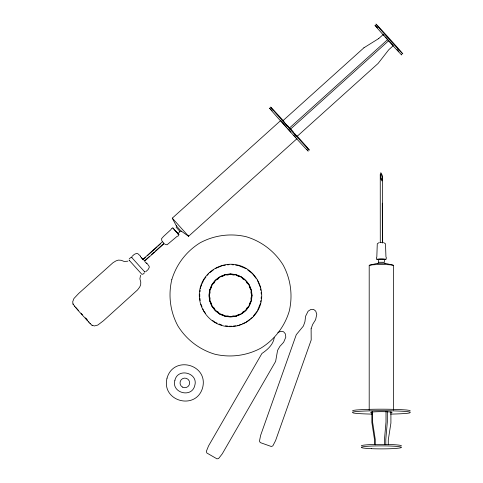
<?xml version="1.0" encoding="UTF-8"?>
<svg xmlns="http://www.w3.org/2000/svg" width="483" height="483" viewBox="0 0 483 483"><rect width="100%" height="100%" fill="white"/><g stroke="black" fill="none" stroke-linecap="round" stroke-linejoin="round"><path stroke-width="0.72" d="M380.284 242.569L380.26 174.677L380.827 172.679L381.95 174.749L382.518 178.885L382.663 242.52L382.288 242.593M378.449 262.323L378.37 259.371M382.24 178.36C381.787 182.333 379.994 175.866 380.568 174.562C381.848 172.177 382.512 178.77 382.246 179.869M382.518 178.885L381.956 180.944L380.815 178.813L380.26 174.677M224.329 315.864L219.813 313.992L215.376 310.593L211.977 306.162L211.469 303.348L209.839 301L210.081 298.15L209.109 295.463L210.081 292.77L209.839 289.921L211.469 287.578L211.977 284.765L214.162 282.917L215.376 280.327L217.966 279.114L219.813 276.928L222.627 276.421L224.969 274.791L227.819 275.032L230.512 274.06L234.666 274.61M199.739 294.002L199.739 296.918M200.022 291.817L200.216 290.361M200.409 288.906L200.602 287.445M209.199 294.769L209.839 289.921M251.365 299.617L251.909 295.463L251.365 291.309M260.615 302.02L260.808 300.565M261.092 298.373L261.285 296.918M274.272 337.623C273.13 344.777 267.588 349.638 261.913 353.49L208.547 445.918L206.313 451.436L206.851 453L216.982 458.85L218.6 458.536L222.265 453.833L275.63 361.411L277.592 350.35L279.88 346.389L283.66 342.254L285.809 337.134L285.344 333.838L283.593 331.773L280.931 331.29L277.846 332.533M385.947 259.341L386.424 257.898L385.947 256.902L385.494 243.8L383.49 242.478M200.88 286.769L201.725 284.728M202.286 283.376L203.693 279.977L205.927 277.061M210.105 289.281L211.977 284.765M249.313 305.516L250.912 301.646M257.608 310.267L260.422 303.475M231.2 316.77L236.048 316.13L238.397 314.499L241.21 313.992L243.058 311.813L245.642 310.593L246.861 308.009L249.041 306.162L249.548 303.348L251.178 301L250.943 298.15L251.909 295.463L250.943 292.77L251.178 289.921L249.548 287.578L249.041 284.765L246.493 281.438M140.595 275.31L139.889 278.848L140.776 282L140.668 284.843L139.659 287.101L137.564 289.897L103.434 320.772L97.801 325.065L94.366 325.947L91.969 325.228M177.448 232.969L178.927 234.708L178.173 236.03L177.11 236.344L167.052 244.796L164.8 244.217M207.273 275.316L208.614 273.565M212.405 284.209L214.953 280.883M245.642 310.593L248.618 306.717M253.303 316.19L256.884 311.529M142.491 259.745L162.523 241.681M143.705 259.021L145.365 257.517M147.581 255.513L157.005 246.994M158.11 245.992L160.326 243.987M129.227 258.924L130.754 257.548L131.98 257.711M131.829 256.582L134.322 254.342L136.526 253.406L137.764 253.635L140.589 256.189M282.887 120.75L363.965 47.751M378.72 38.562L383.267 34.468L384.124 35.452M289.335 128.134L387.692 39.576L390.252 42.256L393.307 45.656L388.779 49.731L378.08 63.466L297.021 136.447M289.794 129.77L388.706 40.705M144.502 272.817L142.974 274.193L141.785 274.241L129.058 260.102L129.299 260.319M145.582 271.851L148.07 269.611L149.229 267.51L149.132 266.26L146.886 263.181M296.997 138.657L188.587 236.272L180.672 230.699L176.259 225.736L172.28 218.159L280.689 120.545L286.594 127.379M144.405 260.917L149.41 256.431M151.638 254.432L154.421 251.939M155.532 250.943L163.876 243.462M144.677 261.049L164.196 243.547L162.517 241.687M177.376 234.014L180.093 231.611L179.839 231.297M209.779 272.672L213.281 269.985M215.931 279.905L219.258 277.357M242.315 313.147L245.086 311.016M249.494 319.595L245.992 322.282L242.599 323.688M250.659 318.702L252.41 317.361M379.209 242.52L377.277 243.8L376.825 256.902L376.348 257.898L376.825 259.341M363.947 47.769L378.738 38.543M380.109 242.52L382.663 242.52M378.346 262.269L384.426 262.269L384.402 259.371M393.156 265.215L384.752 263.199L377.495 263.344L378.02 263.489M352.445 410.942L353.435 410.381L356.297 409.995A34.842 2.614 0 0 1 406.469 409.995L409.336 410.381L410.321 410.942M173.753 228.888L172.823 227.928L171.429 228.544L171.006 229.564L163.52 236.441L161.545 238.687L161.89 240.981M215.708 268.361L222.494 265.553M220.453 276.662L224.969 274.791M240.564 314.264L236.048 316.13L233.198 315.894L230.512 316.86L227.819 315.894L224.969 316.13L222.627 314.499L219.813 313.992L217.966 311.813L215.376 310.593L214.162 308.009L211.977 306.162L210.105 301.646M239.206 325.089L241.24 324.25M127.868 261.176L124.276 261.508L121.239 260.295L118.395 260.108L116.047 260.874L113.046 262.661L78.771 293.38L73.917 298.536L72.679 301.857L73.144 304.314M369.616 265.215L377.628 263.271M384.752 263.489L385.144 263.271M223.224 265.457L225.41 265.167M227.596 264.877L229.051 264.69M226.358 274.61L230.512 274.06L233.198 275.032L236.048 274.791L238.397 276.421L241.21 276.928L244.537 279.482M231.967 326.236L229.051 326.236M233.422 326.043L235.613 325.759M237.068 325.566L238.524 325.373M382.168 259.558C389.292 259.045 373.48 259.045 380.604 259.558M231.967 264.69L233.422 264.877M235.613 265.167L237.799 265.457M224.969 316.13L229.817 316.77M225.41 325.759L227.596 326.043M238.524 265.553L245.992 268.645M236.694 275.056L240.564 276.662M217.066 323.121L215.026 322.282L212.695 320.489M219.101 323.966L221.818 325.089M247.743 269.985L252.41 273.565L255.984 278.232M249.041 284.765L246.861 282.917L245.642 280.327L243.058 279.114L241.21 276.928M172.594 218.437L172.28 218.159L188.587 236.272L188.346 235.927M176.259 225.736L176.633 226.104M176.102 227.161L180.093 231.611M173.94 229.147L174.84 230.228M178.927 234.708L175.033 230.488M144.411 271.639L144.665 271.857L131.726 257.493M72.855 303.91L78.282 310.641L90.309 323.755M90.001 323.489L92.35 325.554M140.354 256.479L140.686 256.823M75.825 307.611L78.596 310.551M272.207 110.824L269.478 108.095L271.911 111.09A34.842 0.549 48 0 0 305.479 148.378L308.208 151.107L306.705 149.205M284.632 122.489L282.839 120.659L297.111 136.508L295.107 134.105M295.831 137.504L293.652 135.168M141.211 257.385L142.666 258.973M145.009 261.78L146.663 263.519L146.258 263.018M287.385 125.471L288.248 126.425M290.814 132.07L287.862 128.792M175.842 231.351L177.895 233.555L177.641 233.241M142.606 258.387L143.373 259.238M144.459 260.705L142.793 258.858M81.162 313.37L82.49 314.831M385.434 36.913L387.74 39.528M290.561 128.985L293.223 131.968M175.927 231.272L176.718 232.148M175.909 231.285L176.434 231.864M175.323 230.771L172.823 227.928M142.557 259.069L141.133 257.457M85.877 318.623L87.266 320.205M181.137 231.109L181.463 231.52M140.324 256.509L140.631 256.878M88.323 321.43L88.975 322.209M85.467 317.82L87.218 320.012M205.48 313.28L203.693 310.943L202.848 308.909M74.43 306.125L74.666 306.457M257.33 279.977L260.422 287.445M249.313 285.405L250.912 289.281M200.88 304.157L202.003 306.874M260.615 288.906L260.808 290.361M261.092 292.547L261.285 294.002M209.199 296.151L209.839 301M199.926 298.373L200.216 300.565M382.295 203.18L382.385 243.046M393.573 410.188L393.573 265.457A12.184 0.912 0 0 0 379.795 264.551A12.184 0.912 0 0 0 369.616 265.692M390.91 411.715L390.91 423.03L388.272 440.013L388.272 444.734M387.324 411.468L387.324 422.027L385.802 439.319L385.802 444.722M386.008 411.407L386.008 421.967L384.486 439.264L384.486 444.662M375.261 444.849L375.261 439.452L372.622 422.239L372.622 411.679M374.494 444.275L374.494 439.548L371.856 422.335L371.856 411.776M369.199 265.457L369.199 410.188M378.159 259.582A4.564 0.344 0 0 1 378.159 259.099A4.564 0.344 0 0 1 384.613 259.099A4.564 0.344 0 0 1 384.613 259.582M283.056 120.394A34.842 0.549 48 0 0 273.336 109.81L270.613 107.075L273.04 110.076A34.842 0.549 48 0 0 306.614 147.357L309.337 150.086L306.91 147.092A34.842 0.549 48 0 0 296.9 135.765M361.344 445.857A20.038 1.503 0 0 1 381.383 444.354A20.038 1.503 0 0 1 401.427 445.857M372.151 412.862A10.662 0.797 0 0 1 381.383 411.661A10.662 0.797 0 0 1 390.62 412.862M390.608 414.112A34.842 2.614 0 0 0 406.469 413.406L409.336 413.019L410.321 412.458L409.336 411.896L406.469 411.516A34.842 2.614 0 0 0 356.297 411.516L353.435 411.896L352.445 412.458L353.435 413.019L356.297 413.406A34.842 2.614 0 0 0 372.164 414.112M401.301 54.392A20.038 0.314 48 0 1 385.615 37.553A20.038 0.314 48 0 1 377.573 27.887M397.086 49.477A20.038 0.314 48 0 1 398.855 51.5M311.118 328.766L311.197 339.996L275.576 440.605L272.829 445.887L271.289 446.497L260.265 442.591L259.449 441.154L260.639 435.316L296.266 334.713L303.402 326.037L304.924 321.726L305.618 316.166L308.112 311.209L310.919 309.416L313.63 309.41L315.731 311.118L316.782 314.276L315.604 319.704L312.64 324.461L311.118 328.766M171.785 279.723C168.078 295.342 170.239 311.74 177.859 325.862C186.281 339.519 199.401 349.589 214.772 354.19C230.391 357.891 246.789 355.736 260.911 348.116C274.567 339.694 284.638 326.568 289.239 311.197C292.94 295.584 290.784 279.186 283.165 265.064C274.742 251.401 261.617 241.337 246.245 236.736C230.632 233.029 214.235 235.191 200.113 242.81C186.45 251.232 176.386 264.352 171.785 279.723M167.033 378.141C161.074 401.464 196.128 410.858 202.637 387.68C208.59 364.357 173.536 354.963 167.033 378.141M174.912 380.248C171.012 392.866 191.823 398.445 194.758 385.567C198.652 372.948 177.841 367.376 174.912 380.248M200.312 287.373C195.881 303.505 206.229 321.43 222.421 325.663C238.554 330.094 256.479 319.74 260.711 303.553C265.143 287.421 254.789 269.496 238.602 265.264C222.464 260.832 204.544 271.18 200.312 287.373M182.429 387.076A4.812 4.812 0 0 0 189.644 382.91A4.812 4.812 0 0 0 182.429 378.744A4.812 4.812 0 0 0 182.429 387.076M371.367 448.677A20.038 1.503 0 0 0 401.427 447.373A20.038 1.503 0 0 0 371.367 446.075A20.038 1.503 0 0 0 371.367 448.677M382.512 31.781A20.038 0.314 48 0 0 402.828 53.933A20.038 0.314 48 0 0 382.916 31.413A20.038 0.314 48 0 0 382.512 31.781M219.813 313.992A21.397 21.397 0 0 0 251.909 295.463A21.397 21.397 0 0 0 219.813 276.928A21.397 21.397 0 0 0 219.813 313.992"/></g></svg>
